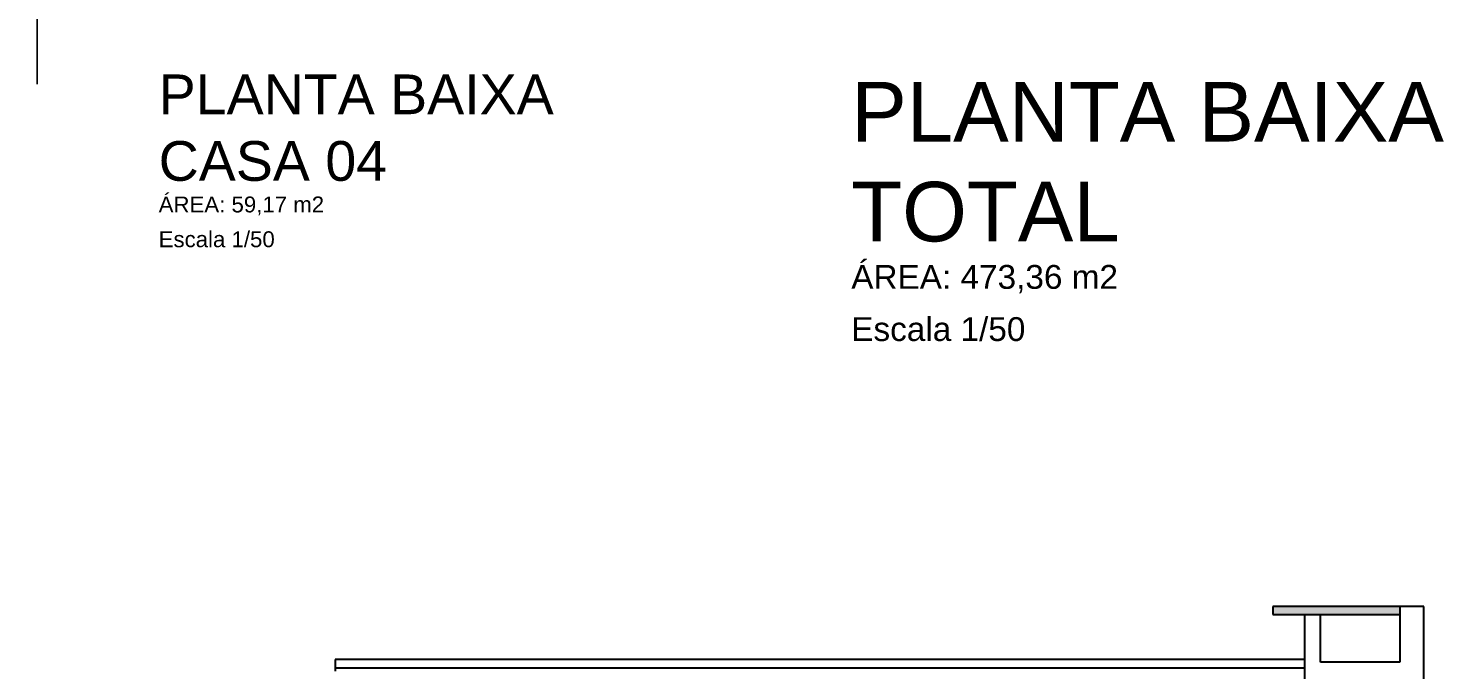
# Model space of a CAD drawing. Header units: metres. Extents: x 49 to 320, y -91 to 27.
# Drawn here: x 170.96 to 179.86, y 0.5 to 4.54 of the extents above; entities that cross this region are included whole.
import ezdxf

# ---------------------------------------------------------------- set-up
doc = ezdxf.new("R2010")
doc.units = ezdxf.units.M
doc.header["$LTSCALE"] = 0.2
for name, color, linetype in [('ARQ-___-___-LEG', 3, 'Continuous'), ('ARQ-___-___-TXT', 4, 'Continuous'), ('ARQ-___-___-VST', 9, 'Continuous')]:
    doc.layers.add(name, color=color, linetype=linetype)
doc.styles.add('REGUA200', font='arial.ttf')
doc.styles.add('REGUA80', font='arial.ttf')

# ---------------------------------------------------------------- blocks, each defined once
blk = doc.blocks.new('Titul1')
at = {"color": 6, "style": 'REGUA200', "width": 1.4}
blk.add_attdef('TITULO', (0, 0), '', height=5, dxfattribs=at)
at = {"color": 0, "style": 'REGUA80', "width": 1.4}
blk.add_attdef('ESCALA', (0, -3.98), '', height=2, dxfattribs=at)

msp = doc.modelspace()

# ---------------------------------------------------------------- hatches: boundary and pattern name
at = {"layer": 'ARQ-___-___-VST'}
h = msp.add_hatch(color=256, dxfattribs=at)
h.paths.add_polyline_path([(145.8089, 0.9011), (145.0089, 0.9011), (145.0089, 0.8511), (145.8089, 0.8511)])
h.paths.add_polyline_path([(163.1739, 0.9011), (162.3739, 0.9011), (162.3739, 0.8511), (163.1739, 0.8511)])
h.paths.add_polyline_path([(162.2239, 0.9011), (161.4239, 0.9011), (161.4239, 0.8511), (162.2239, 0.8511)])
h.paths.add_polyline_path([(179.5889, 0.9011), (178.7889, 0.9011), (178.7889, 0.8511), (179.5889, 0.8511)])

# ---------------------------------------------------------------- linework, layer by layer
for p, q in [((178.7889, 0.9011), (178.7889, 0.8511)), ((179.7389, 0.9011), (178.7889, 0.9011)), ((179.5889, 0.9011), (179.5889, 0.5511)), ((179.7389, 0.8511), (179.7389, 0.9011)), ((178.7889, 0.8511), (179.5889, 0.8511)), ((178.9889, 0.8511), (178.9889, 0.5511)), ((179.0889, 0.5511), (179.0889, 0.8511)), ((179.7389, 0.5511), (179.7389, 0.8511)), ((172.8939, 0.5677), (172.8939, 0.5649)), ((178.9889, 0.5677), (172.8939, 0.5677)), ((178.9889, 0.5677), (172.8939, 0.5677)), ((172.8939, 0.5649), (172.8939, 0.5472)), ((172.8939, 0.5472), (172.8939, 0.5186)), ((178.9889, 0.5511), (178.9889, 0.2121)), ((179.5889, 0.5511), (179.0889, 0.5511)), ((179.7389, 0.3946), (179.7389, 0.5511)), ((172.8939, 0.5186), (172.8939, 0.5131)), ((172.8939, 0.5131), (172.8939, 0.4932)), ((178.9889, 0.5131), (172.8939, 0.5131))]:
    msp.add_line(p, q)
at = {"layer": 'ARQ-___-___-TXT', "const_width": 0.01}
msp.add_lwpolyline([(171.0189, 25.186), (171.0189, 4.186)], dxfattribs=at)

# ---------------------------------------------------------------- block references
at = {"layer": 'ARQ-___-___-LEG'}
ref = msp.add_blockref('Titul1', (171.7834, 3.9979), dxfattribs=dict(at, xscale=0.05, yscale=0.05, zscale=0.05))
ref.add_attrib('TITULO', 'PLANTA BAIXA', (171.7834, 3.9979), dxfattribs={"layer": '0', "color": 6, "height": 0.25, "style": 'REGUA200'})
ref.add_attrib('ESCALA', 'Escala 1/50', (171.7834, 3.1612), dxfattribs={"layer": '0', "color": 0, "height": 0.1, "style": 'REGUA80'})
ref = msp.add_blockref('Titul1', (176.1385, 3.8261), dxfattribs=dict(at, xscale=0.07500000000000001, yscale=0.07500000000000001, zscale=0.07500000000000001))
ref.add_attrib('TITULO', 'PLANTA BAIXA', (176.1385, 3.8261), dxfattribs={"layer": '0', "color": 6, "height": 0.375, "style": 'REGUA200'})
ref.add_attrib('ESCALA', 'Escala 1/50', (176.1385, 2.571), dxfattribs={"layer": '0', "color": 0, "height": 0.15, "style": 'REGUA80'})
ref = msp.add_blockref('Titul1', (171.7834, 3.5788), dxfattribs=dict(at, xscale=0.05, yscale=0.05, zscale=0.05))
ref.add_attrib('TITULO', 'CASA 04', (171.7834, 3.5788), dxfattribs={"layer": '0', "color": 6, "height": 0.25, "style": 'REGUA200'})
ref.add_attrib('ESCALA', 'ÁREA: 59,17 m2', (171.7834, 3.3801), dxfattribs={"layer": '0', "color": 0, "height": 0.1, "style": 'REGUA80'})
ref = msp.add_blockref('Titul1', (176.1385, 3.1975), dxfattribs=dict(at, xscale=0.07500000000000001, yscale=0.07500000000000001, zscale=0.07500000000000001))
ref.add_attrib('TITULO', 'TOTAL', (176.1385, 3.1975), dxfattribs={"layer": '0', "color": 6, "height": 0.375, "style": 'REGUA200'})
ref.add_attrib('ESCALA', 'ÁREA: 473,36 m2', (176.1385, 2.8994), dxfattribs={"layer": '0', "color": 0, "height": 0.15, "style": 'REGUA80'})

doc.saveas('drawing.dxf')
